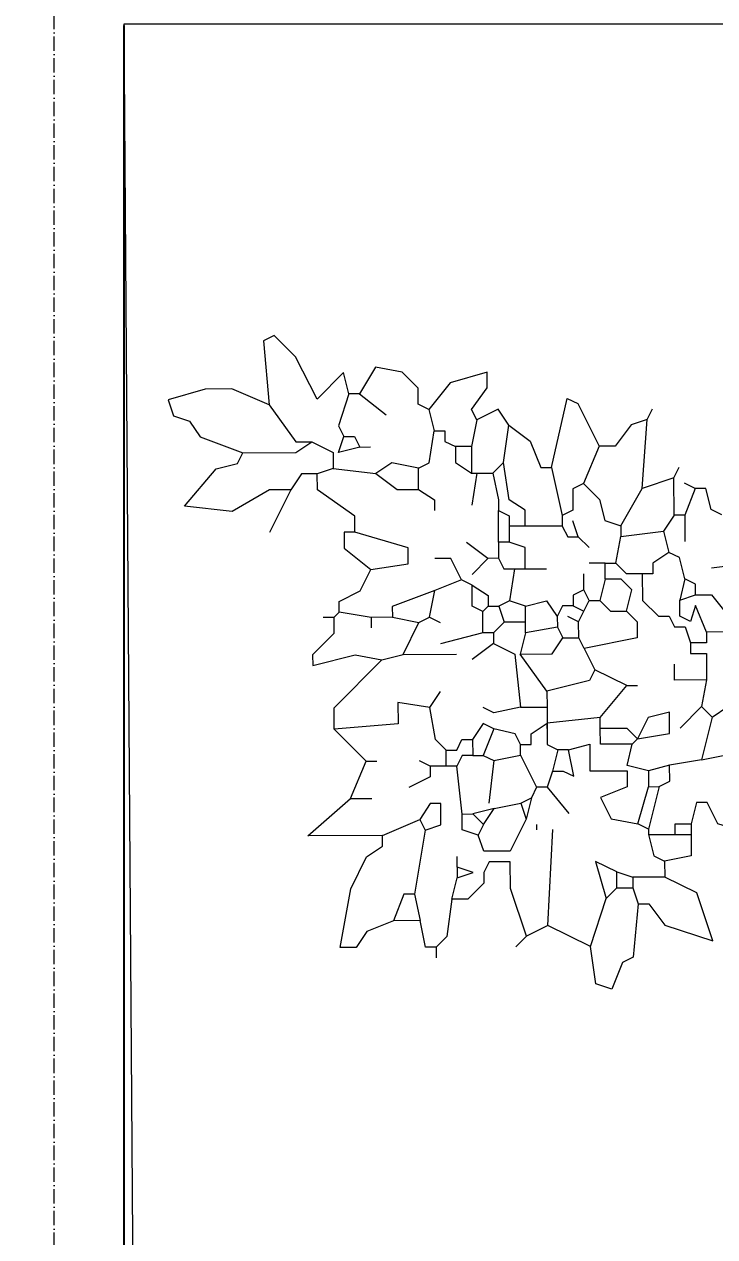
# Model space of a CAD drawing. Header units: millimetres. Extents: x -425671 to 598394, y -194194 to 343585.
# Drawn here: x 47059 to 47405, y 165584 to 166192 of the extents above; entities that cross this region are included whole.
import ezdxf

# ---------------------------------------------------------------- set-up
doc = ezdxf.new("R2010")
doc.units = ezdxf.units.MM
doc.linetypes.add('ACAD_ISO10W100', pattern=[18, 12, -3, 0, -3])
for name, color, linetype, lineweight in [('150mm Wall', 250, 'Continuous', 13), ('Centre line', 30, 'Continuous', 9), ('Furniture', 250, 'Continuous', 5), ('Railing', 250, 'Continuous', 9), ('S-DIM', 30, 'Continuous', 13)]:
    doc.layers.add(name, color=color, linetype=linetype, lineweight=lineweight)
doc.styles.get("Standard").update_dxf_attribs({"font": 'arial.ttf'})
doc.dimstyles.new('ISO-25', dxfattribs={"dimtxt": 200, "dimasz": 180, "dimexe": 1.25, "dimexo": 0.625, "dimtad": 1, "dimtxsty": 'Standard', "dimblk": 'DOT', "dimcen": 2.5, "dimadec": 0, "dimazin": 0, "dimtfac": 1, "dimtmove": 0, "dimatfit": 3, "dimfxl": 0, "dimarcsym": 0})

# ---------------------------------------------------------------- blocks, each defined once
blk = doc.blocks.new('Working Table')
at = {"layer": 'Furniture'}
blk.add_line((3476653.01, 857103.69), (3479203.22, 857103.69), dxfattribs=at)
blk.add_lwpolyline([(3479203.22, 857103.69), (3479198.01, 856355.08)], dxfattribs=at)
at = {"layer": 'Furniture', "color": 3}
for points in [[(3479090.42, 856918.48), (3479093.13, 856929.14), (3479106.42, 856915.76), (3479117.17, 856937.06), (3479127.88, 856947.69), (3479133.21, 856945.01), (3479130.42, 856913)], [(3479026.34, 856905.37), (3479029.03, 856910.7), (3479021.06, 856921.4), (3479021.09, 856929.41), (3479039.75, 856924), (3479050.37, 856910.62)], [(3479050.37, 856910.62), (3479055.72, 856913.27), (3479055.75, 856921.28), (3479063.78, 856929.25), (3479077.13, 856931.87), (3479085.09, 856918.5)], [(3478988.9, 856881.5), (3478981.02, 856916.21), (3478975.67, 856913.56), (3478964.92, 856892.26)], [(3479085.09, 856918.5), (3479071.71, 856907.88)], [(3479085.09, 856918.5), (3479090.42, 856918.48)], [(3479090.42, 856918.48), (3479095.7, 856902.45), (3479093.01, 856897.13)], [(3479130.42, 856913), (3479149.13, 856920.94), (3479162.47, 856920.89), (3479181.13, 856915.48), (3479178.43, 856907.49), (3479170.42, 856904.85), (3479165.05, 856896.86), (3479143.68, 856888.94)], [(3478940.96, 856905.69), (3478938.31, 856911.03)], [(3479010.32, 856902.77), (3479015.69, 856910.75), (3479026.34, 856905.37)], [(3479050.37, 856910.62), (3479047.66, 856899.96)], [(3479130.42, 856913), (3479117.02, 856894.37), (3479109.01, 856894.4)], [(3478943.5, 856870.99), (3478940.96, 856905.69)], [(3478940.96, 856905.69), (3478948.95, 856902.99), (3478956.92, 856892.29), (3478964.92, 856892.26)], [(3479026.34, 856905.37), (3479028.96, 856892.02)], [(3479010.32, 856902.77), (3478999.62, 856894.8), (3478994.23, 856881.48), (3478988.9, 856881.5)], [(3479012.92, 856884.08), (3479010.32, 856902.77)], [(3479047.66, 856899.96), (3479042.33, 856899.98), (3479042.31, 856894.64), (3479036.96, 856892)], [(3479055.6, 856881.25), (3479050.27, 856883.94), (3479047.66, 856899.96)], [(3478964.92, 856892.26), (3478972.86, 856873.55)], [(3479028.96, 856892.02), (3479028.91, 856878.68)], [(3479036.96, 856892), (3479036.93, 856883.99), (3479028.91, 856878.68)], [(3479028.96, 856892.02), (3479036.96, 856892)], [(3479084.99, 856891.82), (3479079.65, 856891.84)], [(3479093.01, 856897.13), (3479087.68, 856897.15), (3479084.99, 856891.82)], [(3479084.99, 856891.82), (3479095.65, 856889.11), (3479093.01, 856897.13)], [(3479109.01, 856894.4), (3479098.32, 856889.1)], [(3479143.68, 856888.94), (3479117, 856889.03), (3479109.01, 856894.4)], [(3479098.32, 856889.1), (3479098.29, 856881.1)], [(3479119.6, 856870.35), (3479130.27, 856870.31), (3479148.91, 856859.57), (3479172.93, 856862.15), (3479156.99, 856880.88), (3479146.33, 856883.59), (3479143.68, 856888.94)], [(3478927.51, 856876.39), (3478924.86, 856881.73)], [(3478988.9, 856881.5), (3478983.47, 856857.5)], [(3479010.18, 856865.41), (3479012.92, 856884.08)], [(3479012.92, 856884.08), (3479018.24, 856878.72)], [(3479055.56, 856870.58), (3479055.6, 856881.25)], [(3479055.6, 856881.25), (3479068.95, 856883.87), (3479076.94, 856878.51)], [(3479098.29, 856881.1), (3479076.94, 856878.51)], [(3479098.29, 856881.1), (3479106.28, 856878.4)], [(3478916.82, 856871.09), (3478922.17, 856873.74)], [(3478927.44, 856857.71), (3478927.51, 856876.39)], [(3478927.51, 856876.39), (3478943.5, 856870.99)], [(3478972.86, 856873.55), (3478964.83, 856865.58), (3478962.12, 856854.91), (3478954.1, 856852.28)], [(3478972.86, 856873.55), (3478978.19, 856870.86), (3478978.15, 856860.19), (3478983.47, 856857.5)], [(3479018.24, 856878.72), (3479015.52, 856865.39)], [(3479026.24, 856878.69), (3479018.24, 856878.72)], [(3479028.91, 856878.68), (3479026.24, 856878.69)], [(3479026.24, 856878.69), (3479028.85, 856862.68)], [(3479076.94, 856878.51), (3479066.23, 856870.54), (3479055.56, 856870.58)], [(3479087.5, 856849.12), (3479087.53, 856857.12), (3479106.26, 856870.4), (3479106.28, 856878.4)], [(3479106.28, 856878.4), (3479114.29, 856878.37), (3479119.6, 856870.35)], [(3478903.43, 856857.8), (3478908.78, 856860.45), (3478911.48, 856871.11), (3478916.82, 856871.09)], [(3478916.82, 856871.09), (3478922.11, 856857.73)], [(3478954.1, 856852.28), (3478943.5, 856870.99)], [(3479055.56, 856870.58), (3479047.54, 856865.28), (3479047.52, 856859.94)], [(3479119.6, 856870.35), (3479130.19, 856848.96)], [(3479002.13, 856852.1), (3479002.16, 856860.1), (3479010.18, 856865.41)], [(3479015.52, 856865.39), (3479015.5, 856860.06)], [(3478922.11, 856857.73), (3478922.06, 856844.39)], [(3478922.11, 856857.73), (3478927.44, 856857.71)], [(3478927.44, 856857.71), (3478932.75, 856849.69)], [(3478983.47, 856857.5), (3478983.45, 856852.17)], [(3479015.5, 856860.06), (3479010.15, 856857.41), (3479010.14, 856852.07)], [(3479015.44, 856844.05), (3479015.5, 856860.06)], [(3478932.75, 856849.69), (3478930.04, 856839.02)], [(3478954.09, 856846.94), (3478932.75, 856849.69)], [(3478954.1, 856852.28), (3478954.09, 856846.94)], [(3478975.43, 856846.86), (3478978.13, 856854.86)], [(3478983.45, 856852.17), (3478980.77, 856846.84), (3478975.43, 856846.86)], [(3478983.45, 856852.17), (3479002.13, 856852.1)], [(3479002.13, 856852.1), (3479010.14, 856852.07)], [(3479010.14, 856852.07), (3479010.11, 856844.07)], [(3479079.43, 856830.47), (3479060.76, 856833.21), (3479060.79, 856841.21), (3479087.5, 856849.12)], [(3479087.5, 856849.12), (3479092.84, 856849.1), (3479092.81, 856841.1), (3479079.43, 856830.47)], [(3478956.7, 856833.59), (3478954.09, 856846.94)], [(3478975.43, 856846.86), (3478970.07, 856841.54)], [(3479002.05, 856830.76), (3479002.09, 856841.43), (3479010.11, 856844.07)], [(3479010.11, 856844.07), (3479015.44, 856844.05)], [(3479015.44, 856844.05), (3479015.41, 856836.04)], [(3479020.75, 856836.02), (3479031.45, 856843.99)], [(3478921.99, 856825.71), (3478924.7, 856836.37), (3478930.04, 856839.02)], [(3478930.04, 856839.02), (3478938.03, 856833.66), (3478938.01, 856828.32), (3478943.34, 856828.3)], [(3478887.33, 856833.84), (3478908.67, 856831.1)], [(3478943.34, 856828.3), (3478951.35, 856828.27), (3478956.7, 856833.59)], [(3478962.04, 856833.57), (3478956.7, 856833.59)], [(3478962.01, 856825.56), (3478962.04, 856833.57)], [(3478962.04, 856833.57), (3478970.05, 856833.54)], [(3479002.05, 856830.76), (3478991.38, 856830.79)], [(3479007.39, 856830.74), (3479002.05, 856830.76)], [(3479015.41, 856836.04), (3479012.73, 856830.72), (3479007.39, 856830.74)], [(3479007.39, 856830.74), (3479010, 856814.72)], [(3479015.41, 856836.04), (3479020.75, 856836.02)], [(3479020.75, 856836.02), (3479028.72, 856827.99)], [(3479034.05, 856825.3), (3479039.43, 856835.96), (3479047.43, 856835.93)], [(3478916.62, 856817.73), (3478916.64, 856823.06), (3478921.99, 856825.71)], [(3478921.99, 856825.71), (3478924.62, 856815.03)], [(3478943.34, 856828.3), (3478943.3, 856814.96), (3478935.26, 856806.99), (3478929.93, 856807)], [(3478948.65, 856820.28), (3478954.01, 856825.59)], [(3478954.01, 856825.59), (3478962.01, 856825.56)], [(3478962.01, 856825.56), (3478964.64, 856814.88)], [(3478972.66, 856820.19), (3478972.69, 856828.19)], [(3479028.7, 856822.65), (3479034.05, 856825.3)], [(3479034.05, 856825.3), (3479047.37, 856819.92)], [(3479095.36, 856809.07), (3479095.38, 856814.41), (3479084.73, 856819.78), (3479079.43, 856830.47)], [(3478951.28, 856809.6), (3478948.65, 856820.28)], [(3478969.98, 856814.86), (3478972.66, 856820.19)], [(3478972.66, 856820.19), (3478977.99, 856817.5), (3478977.97, 856812.17)], [(3479028.7, 856822.65), (3479020.68, 856817.35), (3479020.66, 856812.01)], [(3479023.32, 856809.33), (3479028.67, 856811.98), (3479028.7, 856822.65)], [(3479049.99, 856806.57), (3479047.37, 856819.92)], [(3479047.37, 856819.92), (3479068.69, 856811.83), (3479068.67, 856806.5)], [(3478916.62, 856817.73), (3478908.62, 856817.76), (3478897.9, 856804.45)], [(3478924.62, 856815.03), (3478916.62, 856817.73)], [(3478924.59, 856807.02), (3478924.62, 856815.03)], [(3478964.64, 856814.88), (3478959.29, 856809.57), (3478951.28, 856809.6)], [(3478969.98, 856814.86), (3478964.64, 856814.88)], [(3478972.63, 856809.52), (3478969.98, 856814.86)], [(3479001.98, 856812.08), (3478991.32, 856814.79), (3478985.96, 856806.8)], [(3479001.98, 856812.08), (3479010, 856814.72)], [(3479010, 856814.72), (3479015.33, 856812.03)], [(3478911.22, 856799.07), (3478916.6, 856812.39), (3478919.24, 856804.38), (3478924.59, 856807.02)], [(3478929.93, 856807), (3478927.24, 856801.68), (3478921.9, 856801.7)], [(3478951.28, 856809.6), (3478945.92, 856804.28), (3478945.9, 856796.27), (3478972.56, 856790.84)], [(3478977.97, 856812.17), (3478972.63, 856809.52)], [(3478975.27, 856804.17), (3478972.63, 856809.52)], [(3478975.27, 856804.17), (3478980.62, 856806.82)], [(3478977.97, 856812.17), (3478983.31, 856812.15), (3478985.96, 856806.8)], [(3478985.96, 856806.8), (3478985.94, 856801.46)], [(3479001.96, 856804.07), (3479001.98, 856812.08)], [(3479015.33, 856812.03), (3479012.63, 856804.03)], [(3479020.66, 856812.01), (3479015.33, 856812.03)], [(3479020.66, 856812.01), (3479023.32, 856809.33)], [(3479023.28, 856798.66), (3479023.32, 856809.33)], [(3479049.99, 856806.57), (3479044.65, 856803.92)], [(3479055.32, 856803.88), (3479049.99, 856806.57)], [(3479068.67, 856806.5), (3479055.32, 856803.88)], [(3479068.67, 856806.5), (3479079.34, 856806.46)], [(3479098.02, 856806.39), (3479097.99, 856798.39), (3479108.62, 856787.68), (3479108.6, 856782.34), (3479087.28, 856787.75), (3479073.93, 856785.13)], [(3479079.34, 856806.46), (3479079.32, 856801.12)], [(3479079.34, 856806.46), (3479095.36, 856809.07)], [(3479095.36, 856809.07), (3479098.02, 856806.39)], [(3479098.02, 856806.39), (3479103.35, 856806.37)], [(3478921.9, 856801.7), (3478919.2, 856793.7)], [(3478975.25, 856796.17), (3478975.27, 856804.17)], [(3478985.94, 856801.46), (3478983.25, 856796.14)], [(3478985.94, 856801.46), (3479001.94, 856798.74)], [(3479001.94, 856798.74), (3479001.96, 856804.07)], [(3479001.96, 856804.07), (3479012.63, 856804.03)], [(3479012.63, 856804.03), (3479017.94, 856798.68)], [(3479063.26, 856787.84), (3479055.32, 856803.88)], [(3478897.88, 856799.12), (3478911.22, 856799.07)], [(3478911.22, 856799.07), (3478911.2, 856793.73)], [(3478972.56, 856790.84), (3478975.25, 856796.17)], [(3478983.25, 856796.14), (3478975.25, 856796.17)], [(3479004.57, 856788.06), (3478988.56, 856788.11), (3478983.25, 856796.14)], [(3479001.94, 856798.74), (3479004.57, 856788.06)], [(3479017.94, 856798.68), (3479017.93, 856793.34)], [(3479017.94, 856798.68), (3479023.28, 856798.66)], [(3479023.28, 856798.66), (3479044.61, 856793.25)], [(3478911.18, 856788.4), (3478911.13, 856775.06)], [(3478919.2, 856793.7), (3478919.19, 856788.37), (3478911.18, 856788.4)], [(3478911.2, 856793.73), (3478919.2, 856793.7)], [(3478972.56, 856790.84), (3478967.18, 856780.19)], [(3479017.93, 856793.34), (3479007.23, 856788.05), (3479004.47, 856761.37)], [(3479017.93, 856793.34), (3479028.57, 856785.3)], [(3478911.13, 856775.06), (3478927.14, 856775), (3478927.17, 856783)], [(3478991.16, 856769.43), (3479004.57, 856788.06)], [(3479063.26, 856787.84), (3479036.58, 856787.94)], [(3479073.93, 856785.13), (3479063.26, 856787.84)], [(3479097.81, 856750.36), (3479097.85, 856761.03), (3479073.93, 856785.13)], [(3478951.14, 856772.24), (3478967.18, 856780.19)], [(3478967.18, 856780.19), (3478969.83, 856774.84), (3478991.16, 856769.43)], [(3478911.13, 856775.06), (3478913.75, 856761.71)], [(3478951.14, 856772.24), (3478945.81, 856772.26)], [(3478964.43, 856756.18), (3478951.14, 856772.24)], [(3478991.16, 856769.43), (3478991.13, 856761.42)], [(3479049.83, 856761.21), (3479044.52, 856769.23)], [(3479049.83, 856761.21), (3479065.84, 856763.82), (3479065.81, 856753.15), (3479097.81, 856750.36)], [(3478908.4, 856756.39), (3478900.41, 856761.75)], [(3478913.75, 856761.71), (3478908.4, 856756.39)], [(3478913.75, 856761.71), (3478924.39, 856750.99)], [(3478929.71, 856748.31), (3478929.75, 856758.98), (3478940.41, 856756.27), (3478945.71, 856745.58)], [(3478991.13, 856761.42), (3478991.1, 856753.42)], [(3479004.47, 856761.37), (3478991.13, 856761.42)], [(3479004.47, 856761.37), (3479017.8, 856758.66)], [(3479017.8, 856758.66), (3479023.14, 856761.31)], [(3479041.74, 856739.89), (3479047.1, 856745.21), (3479049.83, 856761.21)], [(3478908.4, 856756.39), (3478913.65, 856735.02)], [(3478964.41, 856750.85), (3478964.43, 856756.18)], [(3478964.43, 856756.18), (3478991.1, 856753.42)], [(3478991.1, 856753.42), (3478991.09, 856750.75)], [(3478991.09, 856750.75), (3478991.1, 856753.42)], [(3479004.4, 856742.7), (3478999.06, 856742.72), (3478999.08, 856748.05), (3478991.1, 856753.42)], [(3479017.77, 856750.65), (3479023.12, 856753.3), (3479028.42, 856745.28)], [(3478945.71, 856745.58), (3478929.71, 856748.31)], [(3478964.41, 856750.85), (3478951.07, 856750.9), (3478945.71, 856745.58)], [(3478964.38, 856742.84), (3478964.41, 856750.85)], [(3478991.09, 856750.75), (3478991.06, 856742.75), (3478985.71, 856740.1)], [(3479004.4, 856742.7), (3479007.09, 856748.02), (3479017.77, 856750.65)], [(3479017.77, 856750.65), (3479023.06, 856737.29)], [(3479081.75, 856734.41), (3479097.81, 856750.36)], [(3478940.32, 856729.59), (3478951, 856732.22), (3478948.37, 856742.9)], [(3478945.71, 856745.58), (3478948.37, 856742.9)], [(3478948.37, 856742.9), (3478964.38, 856742.84)], [(3478969.71, 856742.82), (3478969.67, 856729.48)], [(3478980.38, 856740.12), (3478969.71, 856742.82)], [(3478977.66, 856726.79), (3478980.38, 856740.12)], [(3478980.38, 856740.12), (3478985.71, 856740.1)], [(3478985.71, 856740.1), (3478988.34, 856729.42)], [(3479004.38, 856737.36), (3479004.4, 856742.7)], [(3479028.42, 856745.28), (3479028.39, 856737.27)], [(3479036.41, 856739.91), (3479033.76, 856745.26), (3479028.42, 856745.28)], [(3479041.74, 856739.89), (3479036.41, 856739.91)], [(3479041.71, 856731.89), (3479041.74, 856739.89)], [(3478913.65, 856735.02), (3478900.32, 856737.74)], [(3478913.65, 856735.02), (3478929.65, 856732.3)], [(3479004.38, 856737.36), (3478996.32, 856721.38)], [(3479017.71, 856734.64), (3479004.38, 856737.36)], [(3479023.06, 856737.29), (3479017.71, 856734.64)], [(3479017.71, 856734.64), (3479020.3, 856713.29)], [(3479028.39, 856737.27), (3479023.06, 856737.29)], [(3479028.39, 856737.27), (3479033.73, 856737.25), (3479036.38, 856731.91)], [(3479049.72, 856731.86), (3479055.06, 856734.51)], [(3479081.75, 856734.41), (3479076.41, 856734.43)], [(3479089.68, 856715.7), (3479081.75, 856734.41)], [(3478934.95, 856721.61), (3478929.62, 856724.29), (3478929.65, 856732.3)], [(3478929.65, 856732.3), (3478940.32, 856729.59)], [(3478940.32, 856729.59), (3478940.29, 856721.59)], [(3478950.99, 856729.55), (3478950.96, 856721.55), (3478964.28, 856716.16), (3478958.91, 856705.51), (3478945.55, 856702.89)], [(3478969.67, 856729.48), (3478950.99, 856729.55)], [(3478969.67, 856729.48), (3478969.67, 856729.48)], [(3478983.01, 856729.43), (3478977.66, 856726.79)], [(3478988.34, 856729.42), (3478983.01, 856729.43)], [(3478988.34, 856729.42), (3478990.98, 856721.4)], [(3479033.62, 856707.9), (3479036.38, 856731.91)], [(3479036.38, 856731.91), (3479041.71, 856731.89)], [(3479041.71, 856731.89), (3479049.72, 856731.86)], [(3479049.72, 856731.86), (3479049.7, 856726.52), (3479060.35, 856721.15)], [(3478878.87, 856708.47), (3478884.23, 856713.79), (3478884.26, 856721.79), (3478894.95, 856727.09), (3478897.52, 856700.4), (3478905.53, 856703.04), (3478910.91, 856713.69), (3478916.24, 856713.67), (3478918.87, 856702.99)], [(3478940.29, 856721.59), (3478934.95, 856721.61)], [(3478934.95, 856721.61), (3478940.21, 856700.24)], [(3478945.55, 856702.89), (3478940.29, 856721.59)], [(3478990.98, 856721.4), (3478980.26, 856708.1)], [(3478990.98, 856721.4), (3478996.32, 856721.38)], [(3478996.32, 856721.38), (3478998.97, 856716.04)], [(3478998.97, 856716.04), (3479001.6, 856705.35)], [(3479004.29, 856713.35), (3478998.97, 856716.04)], [(3479089.68, 856715.7), (3479079.01, 856715.74)], [(3479110.96, 856696.95), (3479089.68, 856715.7)], [(3479004.29, 856713.35), (3479001.6, 856705.35)], [(3479017.62, 856710.63), (3479004.29, 856713.35)], [(3479022.93, 856702.61), (3479017.62, 856710.63)], [(3479017.62, 856710.63), (3479028.29, 856707.92)], [(3479052.27, 856699.83), (3479044.28, 856702.53), (3479044.31, 856713.2), (3479049.65, 856713.18), (3479054.96, 856705.16)], [(3479001.6, 856705.35), (3479009.54, 856689.32)], [(3479028.29, 856707.92), (3479022.93, 856702.61)], [(3479025.58, 856697.26), (3479033.59, 856699.9), (3479033.62, 856707.9)], [(3479033.62, 856707.9), (3479028.29, 856707.92)], [(3479054.96, 856705.16), (3479052.27, 856699.83)], [(3479073.61, 856697.09), (3479054.96, 856705.16)], [(3478918.85, 856697.65), (3478918.82, 856686.98), (3478932.15, 856684.26)], [(3478918.87, 856702.99), (3478918.85, 856697.65)], [(3478926.86, 856697.62), (3478918.85, 856697.65)], [(3478926.86, 856697.62), (3478926.88, 856702.96), (3478918.87, 856702.99)], [(3478940.2, 856697.57), (3478926.86, 856697.62)], [(3478940.2, 856697.57), (3478937.49, 856686.91), (3478932.15, 856684.26)], [(3478940.21, 856700.24), (3478940.2, 856697.57)], [(3478940.21, 856700.24), (3478945.55, 856702.89)], [(3478990.73, 856652.03), (3478988.24, 856700.07)], [(3478996.24, 856700.04), (3478996.25, 856702.7)], [(3479022.88, 856689.27), (3479025.58, 856697.26)], [(3479022.93, 856702.61), (3479025.58, 856697.26)], [(3479052.27, 856699.83), (3479057.49, 856667.8)], [(3479068.11, 856654.42), (3479081.43, 856649.03), (3479086.74, 856641.01), (3479094.75, 856640.98), (3479089.52, 856670.35), (3479081.57, 856686.38), (3479073.59, 856691.75), (3479073.61, 856697.09)], [(3479073.61, 856697.09), (3479110.96, 856696.95)], [(3479110.96, 856696.95), (3479110.96, 856696.95)], [(3479009.54, 856689.32), (3479022.88, 856689.27)], [(3479036.19, 856681.21), (3479036.21, 856686.55)], [(3478932.15, 856684.26), (3478932.12, 856676.26)], [(3478956.14, 856678.84), (3478948.13, 856676.2)], [(3478956.11, 856670.83), (3478956.14, 856678.84)], [(3478956.14, 856678.84), (3478966.83, 856684.14), (3478961.43, 856665.48)], [(3479001.38, 856646.65), (3479009.47, 856670.64), (3479009.52, 856683.98)], [(3479009.52, 856683.98), (3479020.19, 856683.94)], [(3479020.19, 856683.94), (3479022.84, 856678.59)], [(3479028.18, 856678.57), (3479036.19, 856681.21)], [(3479036.19, 856681.21), (3479036.17, 856675.88)], [(3478945.41, 856662.87), (3478940.07, 856662.89), (3478932.03, 856652.24), (3478907.99, 856644.33), (3478916.08, 856668.31), (3478932.12, 856676.26)], [(3478932.12, 856676.26), (3478948.13, 856676.2)], [(3478948.13, 856676.2), (3478948.11, 856670.86)], [(3479022.84, 856678.59), (3479022.82, 856673.26), (3479030.8, 856665.22), (3479038.8, 856665.2)], [(3479036.17, 856675.88), (3479028.18, 856678.57)], [(3479038.8, 856665.2), (3479036.17, 856675.88)], [(3478948.11, 856670.86), (3478945.41, 856662.87)], [(3478956.11, 856670.83), (3478948.11, 856670.86)], [(3478961.43, 856665.48), (3478956.11, 856670.83)], [(3479057.49, 856667.8), (3479054.77, 856654.46)], [(3479057.49, 856667.8), (3479062.83, 856667.78), (3479068.11, 856654.42)], [(3478945.41, 856662.87), (3478947.98, 856636.18), (3478953.31, 856633.49), (3478958.59, 856620.13), (3478966.61, 856622.77), (3478969.34, 856641.44)], [(3478969.34, 856641.44), (3478961.43, 856665.48)], [(3479038.8, 856665.2), (3479041.4, 856646.51), (3479046.72, 856641.15)], [(3479046.72, 856641.15), (3479052.06, 856641.13), (3479054.77, 856654.46)], [(3479054.77, 856654.46), (3479068.11, 856654.42)], [(3478969.34, 856641.44), (3478990.73, 856652.03)], [(3478990.73, 856652.03), (3479001.38, 856646.65)], [(3479001.38, 856646.65), (3479006.7, 856641.3)], [(3479046.72, 856641.15), (3479046.7, 856635.82)]]:
    blk.add_lwpolyline(points, dxfattribs=at)
blk = doc.blocks.new('_Dot')
at = {"color": 0, "linetype": 'ByBlock', "lineweight": -2}
blk.add_line((-0.5, 0), (-1, 0), dxfattribs=at)
at = {"color": 0, "linetype": 'ByBlock', "const_width": 0.5}
blk.add_lwpolyline([(-0.25, 0, 1), (0.25, 0, 1)], format="xyb", close=True, dxfattribs=at)
blk = doc.blocks.new('*D244')
at = {"layer": 'Defpoints', "color": 0, "transparency": 16777216}
for p in [(47109.03, 166191.62), (56469.03, 166191.62), (56469.03, 165498.7)]:
    blk.add_point(p, dxfattribs=at)
at = {"layer": 'S-DIM', "color": 0, "lineweight": -2, "transparency": 16777216}
for p, q in [((47109.03, 166190.99), (47109.03, 165497.45)), ((56469.03, 166190.99), (56469.03, 165497.45)), ((47209.03, 165498.7), (56369.03, 165498.7))]:
    blk.add_line(p, q, dxfattribs=at)
at = {"layer": 'S-DIM', "color": 0, "lineweight": -2, "transparency": 16777216, "xscale": 100, "yscale": 100, "zscale": 100, "rotation": 180}
blk.add_blockref('_Dot', (47109.03, 165498.7), dxfattribs=at)
at = {"layer": 'S-DIM', "color": 0, "lineweight": -2, "transparency": 16777216, "xscale": 100, "yscale": 100, "zscale": 100}
blk.add_blockref('_Dot', (56469.03, 165498.7), dxfattribs=at)
at = {"layer": 'S-DIM', "color": 0, "transparency": 16777216, "insert": (51789.03, 165601.51), "char_height": 200, "attachment_point": 5}
blk.add_mtext('9360', dxfattribs=at)

msp = doc.modelspace()

# ---------------------------------------------------------------- linework, layer by layer
at = {"layer": '150mm Wall'}
msp.add_line((47109.03, 166191.619), (47109.03, 165321.619), dxfattribs=at)
at = {"layer": 'Centre line', "linetype": 'ACAD_ISO10W100', "ltscale": 0.6}
msp.add_line((47074.011, 140421.619), (47074.038, 172421.619), dxfattribs=at)

# ---------------------------------------------------------------- block references
at = {"layer": 'Railing', "xscale": -1}
msp.add_blockref('Working Table', (3526312.248, -690912.073), dxfattribs=at)

# ---------------------------------------------------------------- dimensions: what is measured, and where the dimension line sits
at = {"layer": 'S-DIM'}
dim = msp.add_linear_dim(base=(56469.03, 165498.701), p1=(47109.03, 166191.619), p2=(56469.03, 166191.619), dimstyle='ISO-25', override={"dimasz": 100}, dxfattribs=at)
dim.commit()
dim.dimension.update_dxf_attribs({"geometry": '*D244', "text_midpoint": (51789.03, 165601.509)})

doc.saveas('drawing.dxf')
